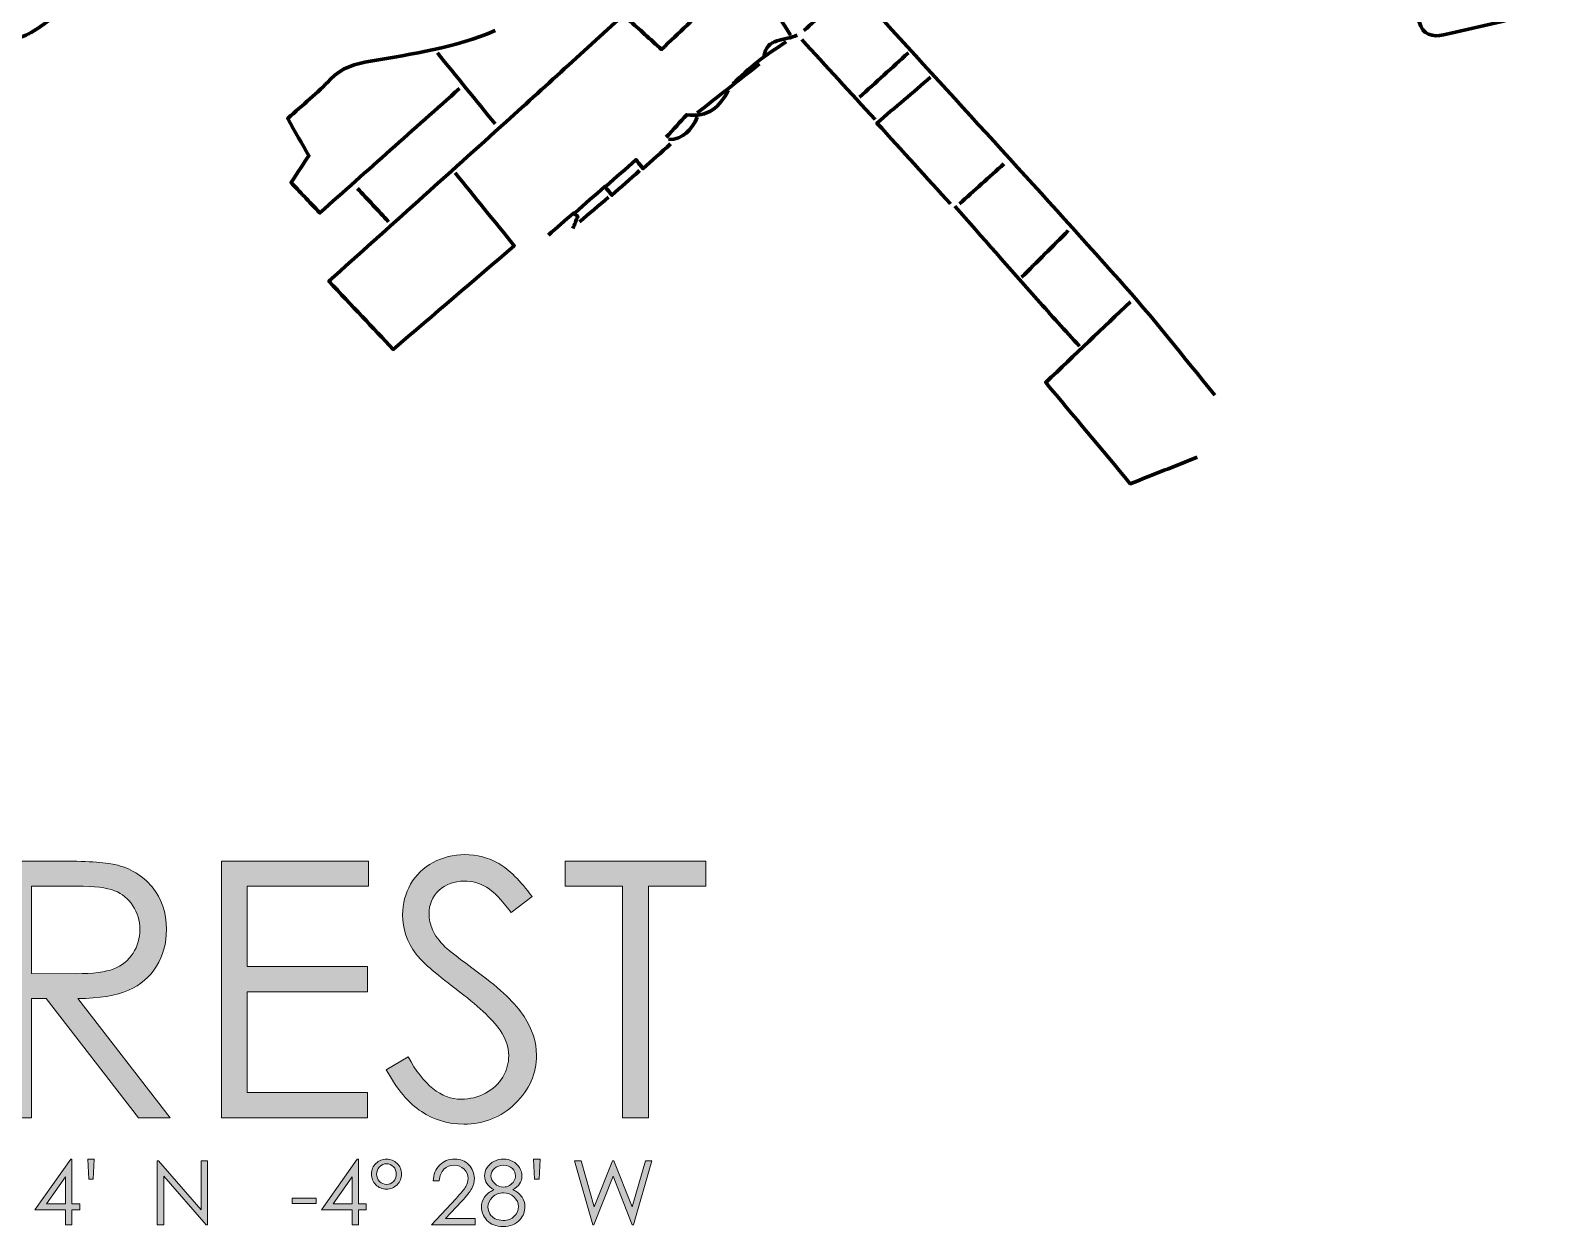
# Model space of a CAD drawing. Header units: inches. Extents: x 10 to 201, y -253 to -84.
# Drawn here: x 95.2 to 167.5, y -252.4 to -195.8 of the extents above; entities that cross this region are included whole.
import ezdxf

# ---------------------------------------------------------------- set-up
doc = ezdxf.new("R2010")
doc.units = ezdxf.units.IN
doc.header["$MEASUREMENT"] = 0
doc.layers.add('Calque 1', color=7, linetype='Continuous')

msp = doc.modelspace()

# ---------------------------------------------------------------- hatches: boundary and pattern name
at = {"layer": 'Calque 1', "true_color": 0x1c1c1b}
h = msp.add_hatch(color=250, dxfattribs=at)
h.dxf.hatch_style = 2
edge = h.paths.add_edge_path()
edge.add_spline(control_points=[(94.025, -235.114), (94.025, -235.114), (96.447, -235.114), (96.447, -235.114), (97.798, -235.114), (98.713, -235.169), (99.192, -235.28), (99.914, -235.445), (100.501, -235.8), (100.953, -236.343), (101.405, -236.887), (101.631, -237.556), (101.631, -238.351), (101.631, -239.013), (101.476, -239.596), (101.164, -240.098), (100.853, -240.6), (100.408, -240.98), (99.829, -241.236), (99.25, -241.493), (98.451, -241.624), (97.431, -241.629), (97.431, -241.629), (101.805, -247.277), (101.805, -247.277), (101.805, -247.277), (100.301, -247.277), (100.301, -247.277), (100.301, -247.277), (95.927, -241.629), (95.927, -241.629), (95.927, -241.629), (95.24, -241.629), (95.24, -241.629), (95.24, -241.629), (95.24, -247.277), (95.24, -247.277), (95.24, -247.277), (94.025, -247.277), (94.025, -247.277), (94.025, -247.277), (94.025, -235.114), (94.025, -235.114)], knot_values=[0, 0, 0, 0, 1, 1, 1, 2, 2, 2, 3, 3, 3, 4, 4, 4, 5, 5, 5, 6, 6, 6, 7, 7, 7, 8, 8, 8, 9, 9, 9, 10, 10, 10, 11, 11, 11, 12, 12, 12, 13, 13, 13, 14, 14, 14, 14], degree=3, periodic=1)
edge = h.paths.add_edge_path()
edge.add_spline(control_points=[(95.24, -236.305), (95.24, -236.305), (95.24, -240.439), (95.24, -240.439), (95.24, -240.439), (97.335, -240.455), (97.335, -240.455), (98.147, -240.455), (98.747, -240.378), (99.136, -240.224), (99.526, -240.07), (99.829, -239.823), (100.047, -239.484), (100.266, -239.145), (100.375, -238.766), (100.375, -238.347), (100.375, -237.939), (100.264, -237.568), (100.043, -237.235), (99.822, -236.901), (99.533, -236.663), (99.174, -236.52), (98.815, -236.376), (98.218, -236.305), (97.385, -236.305), (97.385, -236.305), (95.24, -236.305), (95.24, -236.305)], knot_values=[0, 0, 0, 0, 1, 1, 1, 2, 2, 2, 3, 3, 3, 4, 4, 4, 5, 5, 5, 6, 6, 6, 7, 7, 7, 8, 8, 8, 9, 9, 9, 9], degree=3, periodic=1)
h = msp.add_hatch(color=250, dxfattribs=at)
h.dxf.hatch_style = 2
h.paths.add_polyline_path([(104.244, -235.114), (111.214, -235.114), (111.214, -236.305), (105.46, -236.305), (105.46, -240.116), (111.165, -240.116), (111.165, -241.307), (105.46, -241.307), (105.46, -246.086), (111.165, -246.086), (111.165, -247.277), (104.244, -247.277)])
h = msp.add_hatch(color=250, dxfattribs=at)
h.dxf.hatch_style = 2
edge = h.paths.add_edge_path()
edge.add_spline(control_points=[(112.058, -245.011), (112.058, -245.011), (113.091, -244.391), (113.091, -244.391), (113.819, -245.73), (114.659, -246.4), (115.613, -246.4), (116.021, -246.4), (116.404, -246.305), (116.762, -246.115), (117.12, -245.925), (117.393, -245.67), (117.581, -245.35), (117.768, -245.03), (117.862, -244.691), (117.862, -244.333), (117.862, -243.925), (117.724, -243.526), (117.448, -243.134), (117.068, -242.594), (116.374, -241.944), (115.365, -241.183), (114.351, -240.417), (113.72, -239.863), (113.471, -239.521), (113.042, -238.948), (112.827, -238.328), (112.827, -237.661), (112.827, -237.131), (112.953, -236.649), (113.207, -236.214), (113.46, -235.778), (113.817, -235.435), (114.278, -235.184), (114.738, -234.933), (115.238, -234.808), (115.778, -234.808), (116.352, -234.808), (116.888, -234.95), (117.386, -235.234), (117.885, -235.518), (118.413, -236.04), (118.97, -236.801), (118.97, -236.801), (117.978, -237.553), (117.978, -237.553), (117.52, -236.947), (117.13, -236.547), (116.808, -236.354), (116.485, -236.161), (116.134, -236.065), (115.753, -236.065), (115.263, -236.065), (114.862, -236.214), (114.55, -236.511), (114.239, -236.809), (114.083, -237.176), (114.083, -237.611), (114.083, -237.876), (114.138, -238.132), (114.249, -238.38), (114.359, -238.628), (114.56, -238.898), (114.852, -239.19), (115.012, -239.345), (115.536, -239.75), (116.423, -240.406), (117.476, -241.183), (118.198, -241.875), (118.589, -242.481), (118.981, -243.087), (119.177, -243.696), (119.177, -244.308), (119.177, -245.19), (118.842, -245.956), (118.172, -246.607), (117.502, -247.257), (116.688, -247.582), (115.729, -247.582), (114.99, -247.582), (114.32, -247.385), (113.72, -246.991), (113.119, -246.597), (112.565, -245.937), (112.058, -245.011)], knot_values=[0, 0, 0, 0, 1, 1, 1, 2, 2, 2, 3, 3, 3, 4, 4, 4, 5, 5, 5, 6, 6, 6, 7, 7, 7, 8, 8, 8, 9, 9, 9, 10, 10, 10, 11, 11, 11, 12, 12, 12, 13, 13, 13, 14, 14, 14, 15, 15, 15, 16, 16, 16, 17, 17, 17, 18, 18, 18, 19, 19, 19, 20, 20, 20, 21, 21, 21, 22, 22, 22, 23, 23, 23, 24, 24, 24, 25, 25, 25, 26, 26, 26, 27, 27, 27, 28, 28, 28, 28], degree=3, periodic=1)
h = msp.add_hatch(color=250, dxfattribs=at)
h.dxf.hatch_style = 2
h.paths.add_polyline_path([(120.541, -236.305), (120.541, -235.114), (127.205, -235.114), (127.205, -236.305), (124.493, -236.305), (124.493, -247.277), (123.253, -247.277), (123.253, -236.305)])
h = msp.add_hatch(color=250, dxfattribs=at)
h.dxf.hatch_style = 2
h.paths.add_polyline_path([(97.092, -249.239), (97.154, -249.239), (97.154, -251.36), (97.522, -251.36), (97.522, -251.649), (97.154, -251.649), (97.154, -252.356), (96.852, -252.356), (96.852, -251.649), (95.397, -251.649)])
h.paths.add_polyline_path([(96.852, -251.36), (96.852, -250.083), (95.951, -251.36)])
h = msp.add_hatch(color=250, dxfattribs=at)
h.dxf.hatch_style = 2
h.paths.add_polyline_path([(98.161, -250.196), (97.948, -250.196), (97.902, -249.239), (98.208, -249.239)])
h = msp.add_hatch(color=250, dxfattribs=at)
h.dxf.hatch_style = 2
h.paths.add_polyline_path([(101.189, -252.356), (101.189, -249.316), (101.255, -249.316), (103.279, -251.647), (103.279, -249.316), (103.579, -249.316), (103.579, -252.356), (103.51, -252.356), (101.503, -250.054), (101.503, -252.356)])
h = msp.add_hatch(color=250, dxfattribs=at)
h.dxf.hatch_style = 2
h.paths.add_polyline_path([(110.673, -249.239), (110.735, -249.239), (110.735, -251.36), (111.103, -251.36), (111.103, -251.649), (110.735, -251.649), (110.735, -252.356), (110.433, -252.356), (110.433, -251.649), (108.978, -251.649)])
h.paths.add_polyline_path([(110.433, -251.36), (110.433, -250.083), (109.532, -251.36)])
h = msp.add_hatch(color=250, dxfattribs=at)
h.dxf.hatch_style = 2
edge = h.paths.add_edge_path()
edge.add_spline(control_points=[(112.777, -249.95), (112.777, -250.15), (112.707, -250.319), (112.568, -250.456), (112.429, -250.593), (112.26, -250.661), (112.062, -250.661), (111.863, -250.661), (111.695, -250.592), (111.557, -250.455), (111.42, -250.317), (111.351, -250.147), (111.351, -249.944), (111.351, -249.75), (111.421, -249.584), (111.563, -249.446), (111.704, -249.308), (111.872, -249.239), (112.068, -249.239), (112.264, -249.239), (112.431, -249.308), (112.569, -249.446), (112.708, -249.584), (112.777, -249.752), (112.777, -249.95)], knot_values=[0, 0, 0, 0, 1, 1, 1, 2, 2, 2, 3, 3, 3, 4, 4, 4, 5, 5, 5, 6, 6, 6, 7, 7, 7, 8, 8, 8, 8], degree=3, periodic=1)
edge = h.paths.add_edge_path()
edge.add_spline(control_points=[(112.531, -249.954), (112.531, -249.815), (112.486, -249.697), (112.397, -249.602), (112.307, -249.508), (112.198, -249.46), (112.07, -249.46), (111.94, -249.46), (111.829, -249.508), (111.736, -249.603), (111.643, -249.699), (111.597, -249.815), (111.597, -249.95), (111.597, -250.083), (111.643, -250.198), (111.737, -250.295), (111.831, -250.392), (111.941, -250.44), (112.068, -250.44), (112.195, -250.44), (112.304, -250.393), (112.395, -250.298), (112.485, -250.204), (112.531, -250.089), (112.531, -249.954)], knot_values=[0, 0, 0, 0, 1, 1, 1, 2, 2, 2, 3, 3, 3, 4, 4, 4, 5, 5, 5, 6, 6, 6, 7, 7, 7, 8, 8, 8, 8], degree=3, periodic=1)
h = msp.add_hatch(color=250, dxfattribs=at)
h.dxf.hatch_style = 2
edge = h.paths.add_edge_path()
edge.add_spline(control_points=[(114.571, -250.267), (114.571, -250.267), (114.28, -250.267), (114.28, -250.267), (114.288, -249.967), (114.388, -249.721), (114.58, -249.528), (114.773, -249.335), (115.01, -249.239), (115.293, -249.239), (115.572, -249.239), (115.799, -249.329), (115.972, -249.51), (116.145, -249.691), (116.231, -249.904), (116.231, -250.149), (116.231, -250.321), (116.19, -250.483), (116.107, -250.634), (116.025, -250.785), (115.865, -250.989), (115.627, -251.247), (115.627, -251.247), (114.869, -252.063), (114.869, -252.063), (114.869, -252.063), (116.272, -252.063), (116.272, -252.063), (116.272, -252.063), (116.272, -252.356), (116.272, -252.356), (116.272, -252.356), (114.207, -252.356), (114.207, -252.356), (114.207, -252.356), (115.369, -251.101), (115.369, -251.101), (115.605, -250.848), (115.758, -250.661), (115.829, -250.539), (115.9, -250.417), (115.935, -250.289), (115.935, -250.154), (115.935, -249.982), (115.872, -249.835), (115.744, -249.712), (115.617, -249.588), (115.461, -249.527), (115.276, -249.527), (115.082, -249.527), (114.92, -249.591), (114.791, -249.721), (114.662, -249.85), (114.589, -250.032), (114.571, -250.267)], knot_values=[0, 0, 0, 0, 1, 1, 1, 2, 2, 2, 3, 3, 3, 4, 4, 4, 5, 5, 5, 6, 6, 6, 7, 7, 7, 8, 8, 8, 9, 9, 9, 10, 10, 10, 11, 11, 11, 12, 12, 12, 13, 13, 13, 14, 14, 14, 15, 15, 15, 16, 16, 16, 17, 17, 17, 18, 18, 18, 18], degree=3, periodic=1)
h = msp.add_hatch(color=250, dxfattribs=at)
h.dxf.hatch_style = 2
edge = h.paths.add_edge_path()
edge.add_spline(control_points=[(118.054, -250.688), (118.259, -250.79), (118.407, -250.907), (118.495, -251.038), (118.584, -251.168), (118.629, -251.317), (118.629, -251.484), (118.629, -251.718), (118.552, -251.925), (118.399, -252.104), (118.212, -252.323), (117.944, -252.433), (117.595, -252.433), (117.259, -252.433), (117.004, -252.337), (116.83, -252.144), (116.657, -251.952), (116.57, -251.74), (116.57, -251.509), (116.57, -251.339), (116.615, -251.187), (116.706, -251.051), (116.797, -250.915), (116.949, -250.794), (117.161, -250.688), (117.012, -250.611), (116.901, -250.515), (116.826, -250.401), (116.752, -250.287), (116.715, -250.164), (116.715, -250.033), (116.715, -249.901), (116.754, -249.771), (116.834, -249.645), (116.913, -249.519), (117.022, -249.42), (117.162, -249.348), (117.302, -249.275), (117.453, -249.239), (117.616, -249.239), (117.774, -249.239), (117.921, -249.276), (118.056, -249.349), (118.191, -249.422), (118.297, -249.521), (118.373, -249.646), (118.45, -249.772), (118.488, -249.903), (118.488, -250.041), (118.488, -250.179), (118.452, -250.302), (118.38, -250.409), (118.307, -250.517), (118.199, -250.61), (118.054, -250.688)], knot_values=[0, 0, 0, 0, 1, 1, 1, 2, 2, 2, 3, 3, 3, 4, 4, 4, 5, 5, 5, 6, 6, 6, 7, 7, 7, 8, 8, 8, 9, 9, 9, 10, 10, 10, 11, 11, 11, 12, 12, 12, 13, 13, 13, 14, 14, 14, 15, 15, 15, 16, 16, 16, 17, 17, 17, 18, 18, 18, 18], degree=3, periodic=1)
edge = h.paths.add_edge_path()
edge.add_spline(control_points=[(117.615, -250.841), (117.406, -250.841), (117.23, -250.909), (117.088, -251.045), (116.947, -251.181), (116.876, -251.339), (116.876, -251.519), (116.876, -251.631), (116.906, -251.736), (116.967, -251.835), (117.027, -251.935), (117.112, -252.011), (117.221, -252.065), (117.329, -252.119), (117.455, -252.146), (117.598, -252.146), (117.82, -252.146), (117.996, -252.08), (118.127, -251.949), (118.257, -251.818), (118.323, -251.665), (118.323, -251.49), (118.323, -251.321), (118.254, -251.17), (118.115, -251.039), (117.977, -250.907), (117.81, -250.841), (117.615, -250.841)], knot_values=[0, 0, 0, 0, 1, 1, 1, 2, 2, 2, 3, 3, 3, 4, 4, 4, 5, 5, 5, 6, 6, 6, 7, 7, 7, 8, 8, 8, 9, 9, 9, 9], degree=3, periodic=1)
edge = h.paths.add_edge_path()
edge.add_spline(control_points=[(117.6, -249.535), (117.433, -249.535), (117.295, -249.584), (117.185, -249.683), (117.075, -249.781), (117.021, -249.899), (117.021, -250.035), (117.021, -250.17), (117.08, -250.292), (117.198, -250.402), (117.315, -250.511), (117.453, -250.566), (117.611, -250.566), (117.712, -250.566), (117.807, -250.541), (117.896, -250.492), (117.986, -250.442), (118.056, -250.374), (118.107, -250.288), (118.157, -250.202), (118.182, -250.116), (118.182, -250.029), (118.182, -249.906), (118.133, -249.793), (118.033, -249.69), (117.934, -249.586), (117.79, -249.535), (117.6, -249.535)], knot_values=[0, 0, 0, 0, 1, 1, 1, 2, 2, 2, 3, 3, 3, 4, 4, 4, 5, 5, 5, 6, 6, 6, 7, 7, 7, 8, 8, 8, 9, 9, 9, 9], degree=3, periodic=1)
h = msp.add_hatch(color=250, dxfattribs=at)
h.dxf.hatch_style = 2
h.paths.add_polyline_path([(119.298, -250.196), (119.086, -250.196), (119.04, -249.239), (119.346, -249.239)])
h = msp.add_hatch(color=250, dxfattribs=at)
h.dxf.hatch_style = 2
h.paths.add_polyline_path([(120.981, -249.316), (121.293, -249.316), (121.914, -251.507), (122.786, -249.316), (122.849, -249.316), (123.711, -251.507), (124.342, -249.316), (124.652, -249.316), (123.778, -252.356), (123.722, -252.356), (122.82, -250.056), (121.9, -252.356), (121.843, -252.356)])
h = msp.add_hatch(color=250, dxfattribs=at)
h.dxf.hatch_style = 2
h.paths.add_polyline_path([(107.599, -251.087), (108.736, -251.087), (108.736, -251.339), (107.599, -251.339)])

# ---------------------------------------------------------------- linework, layer by layer
at = {"layer": 'Calque 1', "lineweight": 0}
for points in [[(104.244, -235.114), (111.214, -235.114), (111.214, -236.305), (105.46, -236.305), (105.46, -240.116), (111.165, -240.116), (111.165, -241.307), (105.46, -241.307), (105.46, -246.086), (111.165, -246.086), (111.165, -247.277), (104.244, -247.277), (104.244, -235.114)], [(120.541, -236.305), (120.541, -235.114), (127.205, -235.114), (127.205, -236.305), (124.493, -236.305), (124.493, -247.277), (123.253, -247.277), (123.253, -236.305), (120.541, -236.305)], [(97.092, -249.239), (97.154, -249.239), (97.154, -251.36), (97.522, -251.36), (97.522, -251.649), (97.154, -251.649), (97.154, -252.356), (96.852, -252.356), (96.852, -251.649), (95.397, -251.649), (97.092, -249.239)], [(98.161, -250.196), (97.948, -250.196), (97.902, -249.239), (98.208, -249.239), (98.161, -250.196)], [(101.189, -252.356), (101.189, -249.316), (101.255, -249.316), (103.279, -251.647), (103.279, -249.316), (103.579, -249.316), (103.579, -252.356), (103.51, -252.356), (101.503, -250.054), (101.503, -252.356), (101.189, -252.356)], [(110.673, -249.239), (110.735, -249.239), (110.735, -251.36), (111.103, -251.36), (111.103, -251.649), (110.735, -251.649), (110.735, -252.356), (110.433, -252.356), (110.433, -251.649), (108.978, -251.649), (110.673, -249.239)], [(119.298, -250.196), (119.086, -250.196), (119.04, -249.239), (119.346, -249.239), (119.298, -250.196)], [(120.981, -249.316), (121.293, -249.316), (121.914, -251.507), (122.786, -249.316), (122.849, -249.316), (123.711, -251.507), (124.342, -249.316), (124.652, -249.316), (123.778, -252.356), (123.722, -252.356), (122.82, -250.056), (121.9, -252.356), (121.843, -252.356), (120.981, -249.316)], [(96.852, -251.36), (96.852, -250.083), (95.951, -251.36), (96.852, -251.36)], [(110.433, -251.36), (110.433, -250.083), (109.532, -251.36), (110.433, -251.36)], [(107.599, -251.087), (108.736, -251.087), (108.736, -251.339), (107.599, -251.339), (107.599, -251.087)]]:
    msp.add_lwpolyline(points, dxfattribs=at)
at = {"layer": 'Calque 1', "color": 7, "lineweight": 70, "true_color": 0xffffff}
for points, knots in [([(103.315, -175.849), (103.245, -176.341), (103.092, -176.837), (103.119, -177.323), (103.223, -179.221), (103.407, -181.115), (103.52, -183.012), (103.644, -185.112), (103.231, -187.089), (101.941, -188.802), (100.306, -190.973), (98.845, -193.303), (96.57, -194.909), (95.927, -195.363), (95.287, -195.898), (94.561, -196.143), (93.598, -196.466), (93.298, -197.067), (93.309, -197.968)], [0, 0, 0, 0, 1, 1, 1, 2, 2, 2, 3, 3, 3, 4, 4, 4, 5, 5, 5, 6, 6, 6, 6]), ([(156.926, -182.274), (157.102, -182.274), (157.277, -182.274), (157.553, -182.274), (158.287, -184.996), (159.033, -187.742), (159.768, -190.49), (160.199, -192.103), (160.617, -193.719), (161.032, -195.336), (161.196, -195.975), (161.672, -196.071), (162.191, -195.958), (163.671, -195.633), (165.149, -195.29), (166.612, -194.896), (166.976, -194.798), (167.282, -194.481), (167.541, -194.313), (166.122, -189.272), (164.737, -184.351), (163.351, -179.431)], [0, 0, 0, 0, 1, 1, 1, 2, 2, 2, 3, 3, 3, 4, 4, 4, 5, 5, 5, 6, 6, 6, 7, 7, 7, 7]), ([(131.226, -195.967), (130.875, -195.44), (130.571, -194.874), (130.165, -194.394), (128.82, -192.804), (127.124, -191.486), (126.368, -189.304), (127.447, -189.122), (128.534, -188.939), (129.662, -188.749), (131.461, -190.716), (133.189, -192.602), (134.913, -194.493), (138.881, -198.845), (142.871, -203.178), (146.803, -207.563), (148.384, -209.326), (149.834, -211.204), (151.344, -213.03)], [0, 0, 0, 0, 1, 1, 1, 2, 2, 2, 3, 3, 3, 4, 4, 4, 5, 5, 5, 6, 6, 6, 6]), ([(126.592, -192.912), (126.876, -193.367), (127.16, -193.822), (127.502, -194.368), (126.719, -195.113), (125.928, -195.866), (125.107, -196.648), (124.572, -196.165), (124.055, -195.697), (123.538, -195.23)], [0, 0, 0, 0, 1, 1, 1, 2, 2, 2, 3, 3, 3, 3]), ([(123.643, -194.703), (121.677, -196.494), (119.717, -198.291), (117.743, -200.073), (114.977, -202.571), (112.2, -205.057), (109.333, -207.633), (110.427, -208.791), (111.416, -209.839), (112.387, -210.867), (114.334, -209.197), (116.205, -207.594), (118.123, -205.95), (117.181, -204.788), (116.251, -203.643), (115.322, -202.497)], [0, 0, 0, 0, 1, 1, 1, 2, 2, 2, 3, 3, 3, 4, 4, 4, 5, 5, 5, 5]), ([(117.218, -195.756), (115.333, -196.573), (113.311, -196.853), (111.315, -197.207), (110.578, -197.338), (109.948, -197.491), (109.412, -198.062), (108.802, -198.711), (108.1, -199.273), (107.382, -199.924), (107.747, -200.566), (108.058, -201.111), (108.385, -201.685), (108.141, -202.051), (107.887, -202.432), (107.541, -202.953), (107.942, -203.377), (108.369, -203.828), (108.907, -204.397), (111.183, -202.369), (113.358, -200.432), (115.533, -198.495)], [0, 0, 0, 0, 1, 1, 1, 2, 2, 2, 3, 3, 3, 4, 4, 4, 5, 5, 5, 6, 6, 6, 7, 7, 7, 7]), ([(131.016, -196.283), (130.559, -196.599), (130.086, -196.894), (129.651, -197.237), (129.243, -197.56), (128.874, -197.933), (128.488, -198.284)], [0, 0, 0, 0, 1, 1, 1, 2, 2, 2, 2]), ([(129.752, -197.336), (129.26, -197.722), (128.769, -198.109), (128.277, -198.495), (127.786, -198.881), (127.294, -199.267), (126.803, -199.653)], [0, 0, 0, 0, 1, 1, 1, 2, 2, 2, 2]), ([(137.862, -197.968), (137.03, -198.678), (136.198, -199.387), (135.32, -200.136), (136.534, -201.47), (137.672, -202.721), (138.81, -203.972)], [0, 0, 0, 0, 1, 1, 1, 2, 2, 2, 2]), ([(128.277, -198.6), (127.868, -199.35), (127.33, -199.891), (126.301, -199.744), (125.996, -200.079), (125.662, -200.445), (125.328, -200.812)], [0, 0, 0, 0, 1, 1, 1, 2, 2, 2, 2]), ([(125.539, -201.128), (125.092, -201.526), (124.646, -201.924), (124.229, -202.295), (124.123, -202.162), (124.045, -202.064), (123.894, -201.874), (123.419, -202.297), (122.952, -202.713), (122.484, -203.129)], [0, 0, 0, 0, 1, 1, 1, 2, 2, 2, 3, 3, 3, 3]), ([(124.064, -202.392), (123.618, -202.79), (123.171, -203.188), (122.754, -203.559), (122.649, -203.426), (122.57, -203.328), (122.419, -203.138), (121.944, -203.561), (121.477, -203.977), (121.01, -204.393)], [0, 0, 0, 0, 1, 1, 1, 2, 2, 2, 3, 3, 3, 3]), ([(120.904, -205.13), (120.982, -204.939), (121.059, -204.747), (121.137, -204.555), (121.069, -204.505), (121.001, -204.455), (120.933, -204.404), (120.537, -204.752), (120.142, -205.099), (119.746, -205.446)], [0, 0, 0, 0, 1, 1, 1, 2, 2, 2, 3, 3, 3, 3]), ([(139.021, -204.077), (140.32, -205.552), (141.616, -207.029), (142.919, -208.5), (143.579, -209.244), (144.252, -209.975), (144.919, -210.713)], [0, 0, 0, 0, 1, 1, 1, 2, 2, 2, 2]), ([(147.341, -208.606), (146.029, -209.856), (144.716, -211.106), (143.325, -212.43), (144.652, -214.02), (145.945, -215.57), (147.333, -217.234), (148.438, -216.797), (149.47, -216.388), (150.501, -215.979)], [0, 0, 0, 0, 1, 1, 1, 2, 2, 2, 3, 3, 3, 3])]:
    msp.add_open_spline(points, degree=3, knots=knots, dxfattribs=at)
for points in [[(133.965, -193.86), (133.263, -194.492), (132.561, -195.124), (131.858, -195.756)], [(131.542, -195.967), (130.983, -196.268), (130.067, -196.037), (129.963, -197.02)], [(131.753, -196.178), (132.912, -197.442), (134.07, -198.705), (135.229, -199.969)], [(114.479, -196.81), (115.392, -197.933), (116.305, -199.057), (117.218, -200.18)], [(136.809, -196.81), (136.036, -197.512), (135.264, -198.214), (134.492, -198.916)], [(126.803, -199.864), (126.525, -200.447), (126.154, -200.909), (125.433, -200.917)], [(141.338, -202.076), (140.636, -202.708), (139.934, -203.34), (139.231, -203.972)], [(110.688, -203.235), (111.179, -203.761), (111.671, -204.288), (112.162, -204.814)], [(122.59, -203.656), (122.133, -204.042), (121.677, -204.428), (121.22, -204.814)], [(144.392, -205.236), (143.655, -205.973), (142.918, -206.71), (142.18, -207.448)]]:
    msp.add_open_spline(points, degree=3, dxfattribs=at)
at = {"layer": 'Calque 1', "lineweight": 0}
for points, knots in [([(94.025, -235.114), (94.025, -235.114), (96.447, -235.114), (96.447, -235.114), (97.798, -235.114), (98.713, -235.169), (99.192, -235.28), (99.914, -235.445), (100.501, -235.8), (100.953, -236.343), (101.405, -236.887), (101.631, -237.556), (101.631, -238.351), (101.631, -239.013), (101.476, -239.596), (101.164, -240.098), (100.853, -240.6), (100.408, -240.98), (99.829, -241.236), (99.25, -241.493), (98.451, -241.624), (97.431, -241.629), (97.431, -241.629), (101.805, -247.277), (101.805, -247.277), (101.805, -247.277), (100.301, -247.277), (100.301, -247.277), (100.301, -247.277), (95.927, -241.629), (95.927, -241.629), (95.927, -241.629), (95.24, -241.629), (95.24, -241.629), (95.24, -241.629), (95.24, -247.277), (95.24, -247.277), (95.24, -247.277), (94.025, -247.277), (94.025, -247.277), (94.025, -247.277), (94.025, -235.114), (94.025, -235.114)], [0, 0, 0, 0, 1, 1, 1, 2, 2, 2, 3, 3, 3, 4, 4, 4, 5, 5, 5, 6, 6, 6, 7, 7, 7, 8, 8, 8, 9, 9, 9, 10, 10, 10, 11, 11, 11, 12, 12, 12, 13, 13, 13, 14, 14, 14, 14]), ([(112.058, -245.011), (112.058, -245.011), (113.091, -244.391), (113.091, -244.391), (113.819, -245.73), (114.659, -246.4), (115.613, -246.4), (116.021, -246.4), (116.404, -246.305), (116.762, -246.115), (117.12, -245.925), (117.393, -245.67), (117.581, -245.35), (117.768, -245.03), (117.862, -244.691), (117.862, -244.333), (117.862, -243.925), (117.724, -243.526), (117.448, -243.134), (117.068, -242.594), (116.374, -241.944), (115.365, -241.183), (114.351, -240.417), (113.72, -239.863), (113.471, -239.521), (113.042, -238.948), (112.827, -238.328), (112.827, -237.661), (112.827, -237.131), (112.953, -236.649), (113.207, -236.214), (113.46, -235.778), (113.817, -235.435), (114.278, -235.184), (114.738, -234.933), (115.238, -234.808), (115.778, -234.808), (116.352, -234.808), (116.888, -234.95), (117.386, -235.234), (117.885, -235.518), (118.413, -236.04), (118.97, -236.801), (118.97, -236.801), (117.978, -237.553), (117.978, -237.553), (117.52, -236.947), (117.13, -236.547), (116.808, -236.354), (116.485, -236.161), (116.134, -236.065), (115.753, -236.065), (115.263, -236.065), (114.862, -236.214), (114.55, -236.511), (114.239, -236.809), (114.083, -237.176), (114.083, -237.611), (114.083, -237.876), (114.138, -238.132), (114.249, -238.38), (114.359, -238.628), (114.56, -238.898), (114.852, -239.19), (115.012, -239.345), (115.536, -239.75), (116.423, -240.406), (117.476, -241.183), (118.198, -241.875), (118.589, -242.481), (118.981, -243.087), (119.177, -243.696), (119.177, -244.308), (119.177, -245.19), (118.842, -245.956), (118.172, -246.607), (117.502, -247.257), (116.688, -247.582), (115.729, -247.582), (114.99, -247.582), (114.32, -247.385), (113.72, -246.991), (113.119, -246.597), (112.565, -245.937), (112.058, -245.011)], [0, 0, 0, 0, 1, 1, 1, 2, 2, 2, 3, 3, 3, 4, 4, 4, 5, 5, 5, 6, 6, 6, 7, 7, 7, 8, 8, 8, 9, 9, 9, 10, 10, 10, 11, 11, 11, 12, 12, 12, 13, 13, 13, 14, 14, 14, 15, 15, 15, 16, 16, 16, 17, 17, 17, 18, 18, 18, 19, 19, 19, 20, 20, 20, 21, 21, 21, 22, 22, 22, 23, 23, 23, 24, 24, 24, 25, 25, 25, 26, 26, 26, 27, 27, 27, 28, 28, 28, 28]), ([(95.24, -236.305), (95.24, -236.305), (95.24, -240.439), (95.24, -240.439), (95.24, -240.439), (97.335, -240.455), (97.335, -240.455), (98.147, -240.455), (98.747, -240.378), (99.136, -240.224), (99.526, -240.07), (99.829, -239.823), (100.047, -239.484), (100.266, -239.145), (100.375, -238.766), (100.375, -238.347), (100.375, -237.939), (100.264, -237.568), (100.043, -237.235), (99.822, -236.901), (99.533, -236.663), (99.174, -236.52), (98.815, -236.376), (98.218, -236.305), (97.385, -236.305), (97.385, -236.305), (95.24, -236.305), (95.24, -236.305)], [0, 0, 0, 0, 1, 1, 1, 2, 2, 2, 3, 3, 3, 4, 4, 4, 5, 5, 5, 6, 6, 6, 7, 7, 7, 8, 8, 8, 9, 9, 9, 9]), ([(112.777, -249.95), (112.777, -250.15), (112.707, -250.319), (112.568, -250.456), (112.429, -250.593), (112.26, -250.661), (112.062, -250.661), (111.863, -250.661), (111.695, -250.592), (111.557, -250.455), (111.42, -250.317), (111.351, -250.147), (111.351, -249.944), (111.351, -249.75), (111.421, -249.584), (111.563, -249.446), (111.704, -249.308), (111.872, -249.239), (112.068, -249.239), (112.264, -249.239), (112.431, -249.308), (112.569, -249.446), (112.708, -249.584), (112.777, -249.752), (112.777, -249.95)], [0, 0, 0, 0, 1, 1, 1, 2, 2, 2, 3, 3, 3, 4, 4, 4, 5, 5, 5, 6, 6, 6, 7, 7, 7, 8, 8, 8, 8]), ([(112.531, -249.954), (112.531, -249.815), (112.486, -249.697), (112.397, -249.602), (112.307, -249.508), (112.198, -249.46), (112.07, -249.46), (111.94, -249.46), (111.829, -249.508), (111.736, -249.603), (111.643, -249.699), (111.597, -249.815), (111.597, -249.95), (111.597, -250.083), (111.643, -250.198), (111.737, -250.295), (111.831, -250.392), (111.941, -250.44), (112.068, -250.44), (112.195, -250.44), (112.304, -250.393), (112.395, -250.298), (112.485, -250.204), (112.531, -250.089), (112.531, -249.954)], [0, 0, 0, 0, 1, 1, 1, 2, 2, 2, 3, 3, 3, 4, 4, 4, 5, 5, 5, 6, 6, 6, 7, 7, 7, 8, 8, 8, 8]), ([(114.571, -250.267), (114.571, -250.267), (114.28, -250.267), (114.28, -250.267), (114.288, -249.967), (114.388, -249.721), (114.58, -249.528), (114.773, -249.335), (115.01, -249.239), (115.293, -249.239), (115.572, -249.239), (115.799, -249.329), (115.972, -249.51), (116.145, -249.691), (116.231, -249.904), (116.231, -250.149), (116.231, -250.321), (116.19, -250.483), (116.107, -250.634), (116.025, -250.785), (115.865, -250.989), (115.627, -251.247), (115.627, -251.247), (114.869, -252.063), (114.869, -252.063), (114.869, -252.063), (116.272, -252.063), (116.272, -252.063), (116.272, -252.063), (116.272, -252.356), (116.272, -252.356), (116.272, -252.356), (114.207, -252.356), (114.207, -252.356), (114.207, -252.356), (115.369, -251.101), (115.369, -251.101), (115.605, -250.848), (115.758, -250.661), (115.829, -250.539), (115.9, -250.417), (115.935, -250.289), (115.935, -250.154), (115.935, -249.982), (115.872, -249.835), (115.744, -249.712), (115.617, -249.588), (115.461, -249.527), (115.276, -249.527), (115.082, -249.527), (114.92, -249.591), (114.791, -249.721), (114.662, -249.85), (114.589, -250.032), (114.571, -250.267)], [0, 0, 0, 0, 1, 1, 1, 2, 2, 2, 3, 3, 3, 4, 4, 4, 5, 5, 5, 6, 6, 6, 7, 7, 7, 8, 8, 8, 9, 9, 9, 10, 10, 10, 11, 11, 11, 12, 12, 12, 13, 13, 13, 14, 14, 14, 15, 15, 15, 16, 16, 16, 17, 17, 17, 18, 18, 18, 18]), ([(118.054, -250.688), (118.259, -250.79), (118.407, -250.907), (118.495, -251.038), (118.584, -251.168), (118.629, -251.317), (118.629, -251.484), (118.629, -251.718), (118.552, -251.925), (118.399, -252.104), (118.212, -252.323), (117.944, -252.433), (117.595, -252.433), (117.259, -252.433), (117.004, -252.337), (116.83, -252.144), (116.657, -251.952), (116.57, -251.74), (116.57, -251.509), (116.57, -251.339), (116.615, -251.187), (116.706, -251.051), (116.797, -250.915), (116.949, -250.794), (117.161, -250.688), (117.012, -250.611), (116.901, -250.515), (116.826, -250.401), (116.752, -250.287), (116.715, -250.164), (116.715, -250.033), (116.715, -249.901), (116.754, -249.771), (116.834, -249.645), (116.913, -249.519), (117.022, -249.42), (117.162, -249.348), (117.302, -249.275), (117.453, -249.239), (117.616, -249.239), (117.774, -249.239), (117.921, -249.276), (118.056, -249.349), (118.191, -249.422), (118.297, -249.521), (118.373, -249.646), (118.45, -249.772), (118.488, -249.903), (118.488, -250.041), (118.488, -250.179), (118.452, -250.302), (118.38, -250.409), (118.307, -250.517), (118.199, -250.61), (118.054, -250.688)], [0, 0, 0, 0, 1, 1, 1, 2, 2, 2, 3, 3, 3, 4, 4, 4, 5, 5, 5, 6, 6, 6, 7, 7, 7, 8, 8, 8, 9, 9, 9, 10, 10, 10, 11, 11, 11, 12, 12, 12, 13, 13, 13, 14, 14, 14, 15, 15, 15, 16, 16, 16, 17, 17, 17, 18, 18, 18, 18]), ([(117.6, -249.535), (117.433, -249.535), (117.295, -249.584), (117.185, -249.683), (117.075, -249.781), (117.021, -249.899), (117.021, -250.035), (117.021, -250.17), (117.08, -250.292), (117.198, -250.402), (117.315, -250.511), (117.453, -250.566), (117.611, -250.566), (117.712, -250.566), (117.807, -250.541), (117.896, -250.492), (117.986, -250.442), (118.056, -250.374), (118.107, -250.288), (118.157, -250.202), (118.182, -250.116), (118.182, -250.029), (118.182, -249.906), (118.133, -249.793), (118.033, -249.69), (117.934, -249.586), (117.79, -249.535), (117.6, -249.535)], [0, 0, 0, 0, 1, 1, 1, 2, 2, 2, 3, 3, 3, 4, 4, 4, 5, 5, 5, 6, 6, 6, 7, 7, 7, 8, 8, 8, 9, 9, 9, 9]), ([(117.615, -250.841), (117.406, -250.841), (117.23, -250.909), (117.088, -251.045), (116.947, -251.181), (116.876, -251.339), (116.876, -251.519), (116.876, -251.631), (116.906, -251.736), (116.967, -251.835), (117.027, -251.935), (117.112, -252.011), (117.221, -252.065), (117.329, -252.119), (117.455, -252.146), (117.598, -252.146), (117.82, -252.146), (117.996, -252.08), (118.127, -251.949), (118.257, -251.818), (118.323, -251.665), (118.323, -251.49), (118.323, -251.321), (118.254, -251.17), (118.115, -251.039), (117.977, -250.907), (117.81, -250.841), (117.615, -250.841)], [0, 0, 0, 0, 1, 1, 1, 2, 2, 2, 3, 3, 3, 4, 4, 4, 5, 5, 5, 6, 6, 6, 7, 7, 7, 8, 8, 8, 9, 9, 9, 9])]:
    msp.add_open_spline(points, degree=3, knots=knots, dxfattribs=at)

doc.saveas('drawing.dxf')
